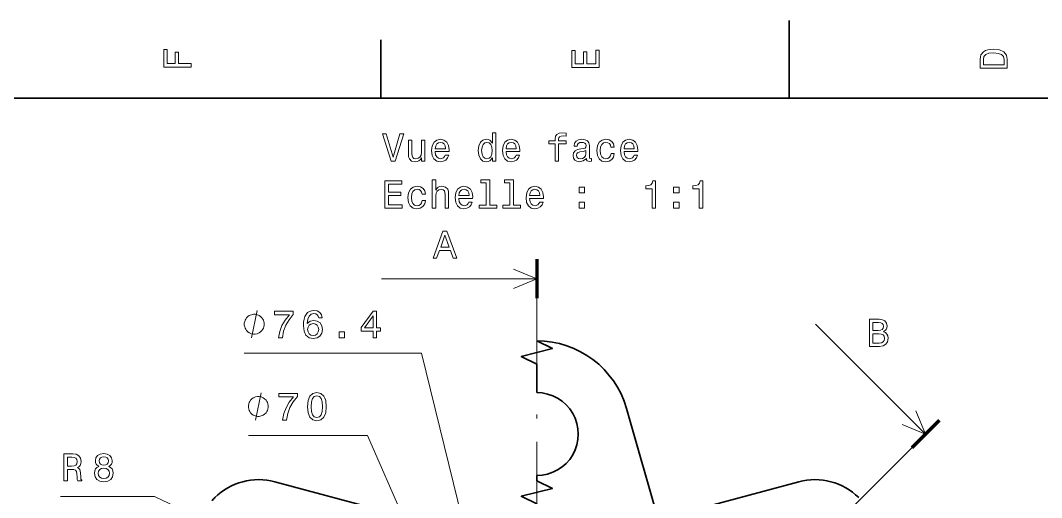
# Model space of a CAD drawing. Extents: x 0 to 420, y 0 to 297.
# Drawn here: x 111.1 to 242.5, y 235.6 to 297 of the extents above; entities that cross this region are included whole.
import ezdxf

# ---------------------------------------------------------------- set-up
doc = ezdxf.new("R2010")
doc.units = 0
doc.linetypes.add('DASHDOT', pattern=[18.5, 12, -3, 0.5, -3])

msp = doc.modelspace()

# ---------------------------------------------------------------- linework, layer by layer
at = {"color": 7, "lineweight": 35, "ltscale": 0.25}
msp.add_line((210, 287), (210, 297), dxfattribs=at)
at = {"color": 7, "lineweight": 35, "ltscale": 0.1875}
msp.add_line((157.5, 287), (157.5, 294.5), dxfattribs=at)
at = {"color": 7, "lineweight": 35}
for p, q in [((410, 287), (10, 287)), ((194.820206, 227.080963), (189.093933, 247.050842)), ((177.558792, 193.743195), (227.558792, 243.743195)), ((166.945038, 231.419022), (143.853317, 237.60643))]:
    msp.add_line(p, q, dxfattribs=at)
at = {"color": 7, "lineweight": 100, "ltscale": 0.125}
for p, q in [((177.558792, 266.243195), (177.558792, 261.243195)), ((229.326569, 245.510956), (225.791016, 241.975433))]:
    msp.add_line(p, q, dxfattribs=at)
at = {"color": 7, "lineweight": 13}
for p, q in [((177.558792, 263.743195), (157.558792, 263.743195)), ((162.742172, 254.139236), (139.931412, 254.139236)), ((162.742172, 254.139236), (186.660309, 156.643295)), ((155.788208, 243.552719), (191.57605, 161.672699))]:
    msp.add_line(p, q, dxfattribs=at)
at = {"color": 7, "linetype": 'DASHDOT', "lineweight": 13}
for p, q in [((177.558792, 261.243195), (177.558792, 126.243195)), ((225.791016, 241.975433), (129.326569, 145.510956))]:
    msp.add_line(p, q, dxfattribs=at)
at = {"color": 7, "lineweight": 13, "ltscale": 0.5}
msp.add_line((227.558792, 243.743195), (213.416656, 257.885315), dxfattribs=at)
at = {"color": 7, "lineweight": 13, "ltscale": 0.383468}
msp.add_line((155.788208, 243.552719), (140.449493, 243.552719), dxfattribs=at)
at = {"color": 7, "lineweight": 35, "ltscale": 0.467777}
msp.add_line((211.264267, 237.60643), (193.190735, 232.763641), dxfattribs=at)
at = {"color": 7, "lineweight": 13, "ltscale": 0.301801}
msp.add_line((128.378189, 235.700562), (116.306145, 235.700562), dxfattribs=at)
at = {"color": 7, "lineweight": 13, "ltscale": 0.36088}
msp.add_line((141.422958, 229.519226), (128.378189, 235.700562), dxfattribs=at)
at = {"color": 7, "lineweight": 13}
for points in [[(133.083206, 290.966156), (133.083206, 291.43515), (131.474411, 291.43515), (131.474411, 292.907776), (131.055832, 292.907776), (131.055832, 291.43515), (130.006836, 291.43515), (130.006836, 293.245697), (129.583206, 293.245697), (129.583206, 290.966156)], [(185.583206, 290.940918), (185.583206, 293.159943), (185.159576, 293.159943), (185.159576, 291.404907), (183.974411, 291.404907), (183.974411, 292.968292), (183.555832, 292.968292), (183.555832, 291.404907), (182.506836, 291.404907), (182.506836, 293.119598), (182.083206, 293.119598), (182.083206, 290.940918)], [(234.583206, 291.994965), (234.583206, 290.829987), (238.083206, 290.829987), (238.083206, 291.994965), (237.97226, 292.544678), (237.634354, 292.953186), (237.084641, 293.205353), (236.333206, 293.296112), (235.566635, 293.215424), (235.264038, 293.114563), (235.021973, 292.973358), (234.694153, 292.56485), (234.613464, 292.297546)], [(235.001801, 291.959656), (235.077438, 292.342957), (235.309433, 292.605194), (235.722977, 292.761536), (236.333206, 292.811951), (236.923264, 292.7565), (237.336807, 292.600159), (237.583923, 292.332855), (237.664612, 291.959656), (237.664612, 291.299011), (235.001801, 291.299011)], [(171.841217, 279.305145), (171.841217, 278.886566), (172.285019, 278.886566), (172.285019, 282.507599), (171.846252, 282.507599), (171.846252, 281.181244), (171.508362, 281.564514), (171.30159, 281.655304), (171.06456, 281.690613), (170.63588, 281.589722), (170.303024, 281.307312), (170.086166, 280.853424), (170.010529, 280.243195), (170.086166, 279.632965), (170.303024, 279.174042), (170.63588, 278.886566), (171.06456, 278.790741), (171.30159, 278.82605), (171.513397, 278.91684)], [(179.900299, 281.125763), (179.900299, 278.886566), (180.344101, 278.886566), (180.344101, 281.125763), (181.352737, 281.125763), (181.352737, 281.503998), (180.344101, 281.503998), (180.344101, 281.670441), (180.379395, 281.872162), (180.495392, 282.008331), (180.692078, 282.08902), (180.974503, 282.119263), (181.352737, 282.099091), (181.352737, 282.482391), (180.873627, 282.507599), (180.439911, 282.462219), (180.137329, 282.32605), (179.955765, 282.08902), (179.900299, 281.751129), (179.900299, 281.503998), (179.088333, 281.503998), (179.088333, 281.125763)], [(159.95433, 282.391602), (159.076797, 279.411072), (158.174072, 282.391602), (157.694962, 282.391602), (158.824646, 278.886566), (159.328964, 278.886566), (160.433426, 282.391602)], [(163.156769, 281.594788), (162.712967, 281.594788), (162.712967, 280.031372), (162.662537, 279.668274), (162.516281, 279.406006), (162.289337, 279.244629), (161.991791, 279.194214), (161.754761, 279.234558), (161.603455, 279.355591), (161.517731, 279.562347), (161.497559, 279.854858), (161.497559, 281.594788), (161.053741, 281.594788), (161.053741, 279.814514), (161.068878, 279.456451), (161.164703, 279.158905), (161.457214, 278.886566), (161.926224, 278.790741), (162.178391, 278.82605), (162.395248, 278.91684), (162.581848, 279.073151), (162.733139, 279.30011), (162.733139, 278.886566), (163.156769, 278.886566)], [(164.493225, 280.112061), (166.268448, 280.112061), (166.273483, 280.318848), (166.192795, 280.898804), (165.970901, 281.33252), (165.617874, 281.594788), (165.148849, 281.690613), (164.689911, 281.589722), (164.336884, 281.307312), (164.10994, 280.848389), (164.029251, 280.243195), (164.104904, 279.622864), (164.331848, 279.168976), (164.679825, 278.886566), (165.133728, 278.790741), (165.5271, 278.856293), (165.849854, 279.027771), (166.086884, 279.30011), (166.223053, 279.663208), (165.784302, 279.663208), (165.693512, 279.461487), (165.562393, 279.310211), (165.189194, 279.189148), (164.901733, 279.244629), (164.684875, 279.421143), (164.543655, 279.708618), (164.493225, 280.096954)], [(164.493225, 280.48526), (164.548706, 280.833252), (164.684875, 281.090454), (164.891647, 281.246796), (165.163986, 281.302277), (165.431274, 281.246796), (165.638046, 281.090454), (165.76413, 280.833252), (165.809509, 280.48526)], [(171.140198, 281.292175), (171.432709, 281.221588), (171.654617, 281.024902), (171.785736, 280.697083), (171.836166, 280.243195), (171.785736, 279.784271), (171.654617, 279.456451), (171.432709, 279.25473), (171.140198, 279.189148), (170.862823, 279.25473), (170.651016, 279.456451), (170.509796, 279.789307), (170.464417, 280.243195), (170.509796, 280.692047), (170.651016, 281.019836), (170.862823, 281.221588)], [(173.601303, 280.112061), (175.376511, 280.112061), (175.381561, 280.318848), (175.300873, 280.898804), (175.078964, 281.33252), (174.725937, 281.594788), (174.256927, 281.690613), (173.797989, 281.589722), (173.444962, 281.307312), (173.218018, 280.848389), (173.137329, 280.243195), (173.212967, 279.622864), (173.439911, 279.168976), (173.787903, 278.886566), (174.241791, 278.790741), (174.635162, 278.856293), (174.957932, 279.027771), (175.194962, 279.30011), (175.331131, 279.663208), (174.892365, 279.663208), (174.80159, 279.461487), (174.670471, 279.310211), (174.297272, 279.189148), (174.009796, 279.244629), (173.792938, 279.421143), (173.651733, 279.708618), (173.601303, 280.096954)], [(173.601303, 280.48526), (173.656769, 280.833252), (173.792938, 281.090454), (173.99971, 281.246796), (174.272049, 281.302277), (174.539337, 281.246796), (174.746109, 281.090454), (174.872192, 280.833252), (174.917587, 280.48526)], [(183.929825, 279.239594), (183.929825, 279.224457), (183.955048, 279.052979), (184.030701, 278.931946), (184.348419, 278.836121), (184.595535, 278.876465), (184.595535, 279.219421), (184.489624, 279.204285), (184.348419, 279.269836), (184.323196, 279.471588), (184.323196, 280.873596), (184.26268, 281.231659), (184.086166, 281.483826), (183.778534, 281.635132), (183.344818, 281.690613), (182.921188, 281.630096), (182.608505, 281.458618), (182.411819, 281.191315), (182.346252, 280.838287), (182.346252, 280.808044), (182.744675, 280.808044), (182.779968, 281.019836), (182.89093, 281.171143), (183.072479, 281.261932), (183.329681, 281.297241), (183.576813, 281.272003), (183.753311, 281.19635), (183.859222, 281.065247), (183.894531, 280.883698), (183.874359, 280.671875), (183.793671, 280.565948), (183.591934, 280.515533), (183.213684, 280.475189), (182.779968, 280.384399), (182.472336, 280.223022), (182.290787, 279.970856), (182.235306, 279.597656), (182.285736, 279.264801), (182.442078, 279.0177), (182.694244, 278.861359), (183.042221, 278.805878), (183.511246, 278.911774)], [(187.081848, 280.697083), (187.520599, 280.697083), (187.429825, 281.100555), (187.212967, 281.418274), (186.875076, 281.61496), (186.43631, 281.690613), (185.952164, 281.589722), (185.584015, 281.307312), (185.35202, 280.848389), (185.271332, 280.233093), (185.346985, 279.622864), (185.573914, 279.168976), (185.931992, 278.886566), (186.421188, 278.790741), (186.854904, 278.866394), (187.192795, 279.078217), (187.424789, 279.411072), (187.52565, 279.854858), (187.10202, 279.854858), (187.026367, 279.572449), (186.885162, 279.360626), (186.683426, 279.229492), (186.43631, 279.189148), (186.128677, 279.25473), (185.906769, 279.456451), (185.770599, 279.784271), (185.72522, 280.24823), (185.770599, 280.702118), (185.911819, 281.029938), (186.138763, 281.231659), (186.43631, 281.302277), (186.698563, 281.256897), (186.895248, 281.1409), (187.026367, 280.949249)], [(188.781418, 280.112061), (190.556625, 280.112061), (190.561676, 280.318848), (190.480988, 280.898804), (190.259079, 281.33252), (189.906052, 281.594788), (189.437027, 281.690613), (188.978104, 281.589722), (188.625076, 281.307312), (188.398132, 280.848389), (188.317444, 280.243195), (188.393082, 279.622864), (188.620026, 279.168976), (188.968018, 278.886566), (189.421906, 278.790741), (189.815277, 278.856293), (190.138046, 279.027771), (190.375076, 279.30011), (190.511246, 279.663208), (190.072479, 279.663208), (189.981705, 279.461487), (189.850586, 279.310211), (189.477386, 279.189148), (189.189911, 279.244629), (188.973053, 279.421143), (188.831848, 279.708618), (188.781418, 280.096954)], [(188.781418, 280.48526), (188.836884, 280.833252), (188.973053, 281.090454), (189.179825, 281.246796), (189.452164, 281.302277), (189.719452, 281.246796), (189.926224, 281.090454), (190.052307, 280.833252), (190.097687, 280.48526)], [(183.879395, 279.834686), (183.818878, 279.572449), (183.657501, 279.370728), (183.415421, 279.239594), (183.117874, 279.194214), (182.926224, 279.219421), (182.790054, 279.30011), (182.70433, 279.441315), (182.679108, 279.638), (182.69928, 279.814514), (182.779968, 279.940613), (183.102737, 280.081818), (183.511246, 280.142334), (183.879395, 280.263367)], [(158.017731, 272.839722), (160.23674, 272.839722), (160.23674, 273.263367), (158.481705, 273.263367), (158.481705, 274.448517), (160.045105, 274.448517), (160.045105, 274.867096), (158.481705, 274.867096), (158.481705, 275.916077), (160.196396, 275.916077), (160.196396, 276.339722), (158.017731, 276.339722)], [(164.104904, 272.839722), (164.548706, 272.839722), (164.548706, 274.403137), (164.594101, 274.7612), (164.740341, 275.023438), (164.9673, 275.184814), (165.269882, 275.245331), (165.511963, 275.194916), (165.663254, 275.058746), (165.738907, 274.831787), (165.76413, 274.529205), (165.76413, 272.839722), (166.207932, 272.839722), (166.207932, 274.619995), (166.187759, 274.978058), (166.09697, 275.275604), (165.799423, 275.547943), (165.335449, 275.643768), (165.083282, 275.608459), (164.866425, 275.512634), (164.684875, 275.361328), (164.548706, 275.154572), (164.548706, 276.460754), (164.104904, 276.460754)], [(171.059509, 276.087555), (171.059509, 273.212921), (170.146683, 273.212921), (170.146683, 272.839722), (172.411102, 272.839722), (172.411102, 273.212921), (171.503311, 273.212921), (171.503311, 276.460754), (170.363541, 276.460754), (170.363541, 276.087555)], [(174.095535, 276.087555), (174.095535, 273.212921), (173.182709, 273.212921), (173.182709, 272.839722), (175.447113, 272.839722), (175.447113, 273.212921), (174.539337, 273.212921), (174.539337, 276.460754), (173.399567, 276.460754), (173.399567, 276.087555)], [(192.382278, 272.839722), (192.841217, 272.839722), (192.841217, 276.364929), (192.498276, 276.364929), (192.407501, 276.057312), (192.225937, 275.850525), (191.948563, 275.729492), (191.565277, 275.689148), (191.565277, 275.331085), (192.382278, 275.331085)], [(198.454315, 272.839722), (198.913254, 272.839722), (198.913254, 276.364929), (198.570313, 276.364929), (198.479538, 276.057312), (198.297974, 275.850525), (198.020599, 275.729492), (197.637314, 275.689148), (197.637314, 275.331085), (198.454315, 275.331085)], [(162.793655, 274.650238), (163.232422, 274.650238), (163.141647, 275.053711), (162.924789, 275.371429), (162.586884, 275.568115), (162.148132, 275.643768), (161.663986, 275.542877), (161.295822, 275.260468), (161.063843, 274.801544), (160.983139, 274.186249), (161.058792, 273.576019), (161.285736, 273.122131), (161.643799, 272.839722), (162.132996, 272.743896), (162.566711, 272.81955), (162.904617, 273.031372), (163.136597, 273.364227), (163.237473, 273.808014), (162.813843, 273.808014), (162.73819, 273.525604), (162.59697, 273.313782), (162.395248, 273.182648), (162.148132, 273.142303), (161.8405, 273.207886), (161.618591, 273.409607), (161.482422, 273.737427), (161.437027, 274.201385), (161.482422, 274.655273), (161.623627, 274.983093), (161.850586, 275.184814), (162.148132, 275.255432), (162.41037, 275.210052), (162.607056, 275.094055), (162.73819, 274.902405)], [(167.529251, 274.065216), (169.304474, 274.065216), (169.309509, 274.272003), (169.228821, 274.851959), (169.006912, 275.285675), (168.6539, 275.547943), (168.184875, 275.643768), (167.725937, 275.542877), (167.37291, 275.260468), (167.145966, 274.801544), (167.065277, 274.19635), (167.14093, 273.576019), (167.367874, 273.122131), (167.715851, 272.839722), (168.169739, 272.743896), (168.56311, 272.809448), (168.88588, 272.980927), (169.12291, 273.253265), (169.259079, 273.616364), (168.820313, 273.616364), (168.729538, 273.414642), (168.598419, 273.263367), (168.22522, 273.142303), (167.937759, 273.197784), (167.720901, 273.374298), (167.579681, 273.661774), (167.529251, 274.05011)], [(167.529251, 274.438416), (167.584732, 274.786407), (167.720901, 275.04361), (167.927673, 275.199951), (168.199997, 275.255432), (168.4673, 275.199951), (168.674072, 275.04361), (168.80014, 274.786407), (168.845535, 274.438416)], [(176.637329, 274.065216), (178.412537, 274.065216), (178.417587, 274.272003), (178.336884, 274.851959), (178.11499, 275.285675), (177.761963, 275.547943), (177.292938, 275.643768), (176.834015, 275.542877), (176.480988, 275.260468), (176.254044, 274.801544), (176.17334, 274.19635), (176.248993, 273.576019), (176.475937, 273.122131), (176.823929, 272.839722), (177.277817, 272.743896), (177.671188, 272.809448), (177.993958, 272.980927), (178.230988, 273.253265), (178.367157, 273.616364), (177.928391, 273.616364), (177.837616, 273.414642), (177.706482, 273.263367), (177.333282, 273.142303), (177.045822, 273.197784), (176.828964, 273.374298), (176.687759, 273.661774), (176.637329, 274.05011)], [(176.637329, 274.438416), (176.692795, 274.786407), (176.828964, 275.04361), (177.035736, 275.199951), (177.308075, 275.255432), (177.575363, 275.199951), (177.782135, 275.04361), (177.908218, 274.786407), (177.953613, 274.438416)], [(183.016998, 274.796509), (183.712967, 274.796509), (183.712967, 275.547943), (183.016998, 275.547943)], [(195.161102, 274.796509), (195.857056, 274.796509), (195.857056, 275.547943), (195.161102, 275.547943)], [(183.016998, 272.839722), (183.712967, 272.839722), (183.712967, 273.591156), (183.016998, 273.591156)], [(195.161102, 272.839722), (195.857056, 272.839722), (195.857056, 273.591156), (195.161102, 273.591156)], [(164.210449, 266.368195), (164.674438, 266.368195), (165.042587, 267.397003), (166.43956, 267.397003), (166.807724, 266.368195), (167.281784, 266.368195), (166.000809, 269.87323), (165.486389, 269.87323)], [(165.203979, 267.825684), (165.743591, 269.368927), (166.283218, 267.825684)], [(142.498077, 257.889221), (142.498077, 258.00592), (142.439743, 258.239227), (142.381409, 258.414246), (142.323074, 258.530914), (142.206406, 258.705902), (142.031403, 258.88092), (141.856415, 258.997559), (141.739746, 259.055908), (141.564743, 259.114227), (141.331421, 259.172577), (141.214752, 259.172577), (141.098083, 259.172577), (140.864746, 259.114227), (140.689743, 259.055908), (140.573074, 258.997559), (140.398071, 258.88092), (140.223083, 258.705902), (140.106415, 258.530914), (140.04808, 258.414246), (139.989746, 258.239227), (139.931412, 258.00592), (139.931412, 257.889221), (139.931412, 257.772583), (139.989746, 257.539246), (140.04808, 257.364227), (140.106415, 257.247559), (140.223083, 257.072571), (140.398071, 256.897583), (140.573074, 256.780914), (140.689743, 256.722565), (140.864746, 256.664246), (141.098083, 256.605896), (141.214752, 256.605896), (141.331406, 256.605896), (141.564743, 256.664246), (141.739746, 256.722565), (141.856415, 256.780914), (142.031403, 256.897583), (142.206406, 257.072571), (142.323074, 257.247559), (142.381409, 257.364227), (142.439743, 257.539246), (142.498077, 257.772583)], [(144.315079, 256.139221), (144.824448, 256.139221), (144.990875, 256.971375), (145.283386, 257.748016), (145.69693, 258.469208), (146.236542, 259.144989), (146.236542, 259.563599), (143.835968, 259.563599), (143.835968, 259.104645), (145.752396, 259.104645), (145.197647, 258.423828), (144.779053, 257.712708), (144.486542, 256.956238)], [(149.962494, 258.696167), (149.866669, 259.104645), (149.64476, 259.407257), (149.301819, 259.598877), (148.858017, 259.664459), (148.560471, 259.62915), (148.303268, 259.533325), (148.076324, 259.376984), (147.884674, 259.15509), (147.733383, 258.877716), (147.622437, 258.539795), (147.551819, 258.141388), (147.531647, 257.692566), (147.612335, 256.97641), (147.859467, 256.45697), (148.257874, 256.144287), (148.802551, 256.038361), (149.291733, 256.12915), (149.664932, 256.36618), (149.907013, 256.73938), (149.992752, 257.21344), (149.907013, 257.692566), (149.675018, 258.060699), (149.316956, 258.292694), (148.873154, 258.373383), (148.394043, 258.272522), (148.03598, 257.985046), (148.111618, 258.539795), (148.27301, 258.938232), (148.520126, 259.175262), (148.863068, 259.255951), (149.115219, 259.215607), (149.30687, 259.10968), (149.432953, 258.933167), (149.498505, 258.696167)], [(156.501541, 256.139221), (156.955429, 256.139221), (156.955429, 257.006683), (157.454712, 257.006683), (157.454712, 257.410126), (156.955429, 257.410126), (156.955429, 259.563599), (156.49649, 259.563599), (154.963348, 257.45047), (154.963348, 257.006683), (156.501541, 257.006683)], [(155.386978, 257.410126), (156.501541, 258.978577), (156.501541, 257.410126)], [(149.503555, 257.208405), (149.448074, 256.890686), (149.30687, 256.64859), (149.079926, 256.487213), (148.797501, 256.436798), (148.499954, 256.487213), (148.27301, 256.643555), (148.126755, 256.88562), (148.08136, 257.203369), (148.13179, 257.516052), (148.27301, 257.753052), (148.50499, 257.904358), (148.817673, 257.959839), (149.090012, 257.904358), (149.30687, 257.758118), (149.448074, 257.521088)], [(222.135376, 256.918549), (222.488388, 257.21106), (222.579178, 257.407745), (222.609436, 257.649811), (222.543869, 258.028076), (222.347183, 258.300385), (222.029465, 258.466827), (221.585663, 258.527344), (220.339981, 258.527344), (220.339981, 255.027344), (221.656265, 255.027344), (222.125275, 255.097946), (222.473267, 255.304718), (222.690125, 255.632538), (222.765778, 256.076324), (222.720383, 256.373871), (222.59935, 256.621002), (222.402664, 256.802551)], [(221.489838, 257.07489), (220.803955, 257.07489), (220.803955, 258.108765), (221.530182, 258.108765), (221.802521, 258.078491), (221.994156, 257.987732), (222.110153, 257.83139), (222.150497, 257.599396), (222.105103, 257.367401), (221.98407, 257.206024), (221.777298, 257.105164)], [(152.140152, 256.139221), (152.836121, 256.139221), (152.836121, 256.890686), (152.140152, 256.890686)], [(221.600784, 255.445938), (220.803955, 255.445938), (220.803955, 256.651276), (221.555405, 256.651276), (221.873123, 256.615967), (222.100067, 256.51004), (222.236237, 256.328491), (222.281616, 256.066254), (222.236237, 255.788864), (222.110153, 255.597229), (221.898331, 255.481232)], [(143.016159, 247.302719), (143.016159, 247.419388), (142.957825, 247.65271), (142.89949, 247.827728), (142.841156, 247.944382), (142.724487, 248.119385), (142.5495, 248.294388), (142.374496, 248.411057), (142.257828, 248.469391), (142.082825, 248.52771), (141.849487, 248.58606), (141.732819, 248.58606), (141.616165, 248.58606), (141.382828, 248.52771), (141.207825, 248.469391), (141.091156, 248.411057), (140.916168, 248.294388), (140.741165, 248.119385), (140.624496, 247.944382), (140.566162, 247.827728), (140.507828, 247.65271), (140.449493, 247.419388), (140.449493, 247.302719), (140.449493, 247.18605), (140.507828, 246.952728), (140.566162, 246.77771), (140.624496, 246.661057), (140.741165, 246.486053), (140.916168, 246.31105), (141.091156, 246.194382), (141.207825, 246.136047), (141.382828, 246.077728), (141.616165, 246.019379), (141.732819, 246.019379), (141.849487, 246.019379), (142.082825, 246.077728), (142.257828, 246.136047), (142.374496, 246.194382), (142.5495, 246.31105), (142.724487, 246.486053), (142.841156, 246.661057), (142.89949, 246.77771), (142.957825, 246.952728), (143.016159, 247.18605)], [(144.83316, 245.552719), (145.342529, 245.552719), (145.508957, 246.384857), (145.801468, 247.161514), (146.215012, 247.88269), (146.754639, 248.558487), (146.754639, 248.977066), (144.35405, 248.977066), (144.35405, 248.518143), (146.270477, 248.518143), (145.715729, 247.837311), (145.297134, 247.126205), (145.004639, 246.36972)], [(148.054779, 247.262375), (148.130432, 246.470581), (148.367462, 245.905746), (148.745697, 245.562805), (149.270187, 245.451859), (149.789642, 245.562805), (150.167892, 245.905746), (150.399872, 246.470581), (150.48056, 247.262375), (150.399872, 248.049118), (150.304062, 248.361801), (150.167892, 248.619003), (149.789642, 248.961945), (149.270187, 249.077942), (148.745697, 248.961945), (148.367462, 248.613953), (148.130432, 248.049118)], [(148.538925, 247.262375), (148.579269, 247.872604), (148.705353, 248.311371), (148.932297, 248.568573), (149.270187, 248.659348), (149.603043, 248.568573), (149.829987, 248.311371), (149.95607, 247.872604), (149.996414, 247.262375), (149.95607, 246.647095), (149.829987, 246.208344), (149.603043, 245.951141), (149.270187, 245.865402), (148.932297, 245.951141), (148.705353, 246.208344), (148.579269, 246.647095)], [(116.699509, 237.700562), (117.168533, 237.700562), (117.168533, 239.178223), (117.647644, 239.178223), (118.000664, 239.163101), (118.222565, 239.092499), (118.343605, 238.926071), (118.394035, 238.62851), (118.41925, 238.174622), (118.449509, 237.877075), (118.510033, 237.700562), (119.039566, 237.700562), (119.039566, 237.796387), (118.923576, 237.937592), (118.883232, 238.199844), (118.847931, 238.764679), (118.762192, 239.183273), (118.646194, 239.314392), (118.464645, 239.410217), (118.666367, 239.536301), (118.807587, 239.712814), (118.898361, 239.934708), (118.928619, 240.201996), (118.858017, 240.625641), (118.656281, 240.943359), (118.323433, 241.134995), (117.869537, 241.200562), (116.699509, 241.200562)], [(117.738419, 240.771881), (118.046051, 240.741623), (118.262909, 240.645813), (118.399078, 240.469299), (118.444473, 240.191925), (118.394035, 239.899414), (118.257874, 239.7229), (118.025879, 239.632111), (117.70816, 239.606903), (117.168533, 239.606903), (117.168533, 240.771881)], [(121.234818, 239.586731), (120.977615, 239.445526), (120.801102, 239.24884), (120.690147, 239.001709), (120.654846, 238.704163), (120.735535, 238.25531), (120.967522, 237.907333), (121.345764, 237.685425), (121.860176, 237.599701), (122.369537, 237.685425), (122.747787, 237.907333), (122.979767, 238.25531), (123.065506, 238.704163), (123.025162, 239.001709), (122.91925, 239.24884), (122.737701, 239.445526), (122.485535, 239.586731), (122.687263, 239.707764), (122.828476, 239.874191), (122.914207, 240.075928), (122.944473, 240.323044), (122.863777, 240.681107), (122.651962, 240.968567), (122.309021, 241.155182), (121.860176, 241.225769), (121.406281, 241.155182), (121.063339, 240.968567), (120.846481, 240.681107), (120.770836, 240.323044), (120.796051, 240.075928), (120.88179, 239.874191)], [(121.249939, 240.2827), (121.290291, 240.504593), (121.411331, 240.676071), (121.602966, 240.781982), (121.860176, 240.822327), (122.112335, 240.781982), (122.303978, 240.676071), (122.425018, 240.504593), (122.470406, 240.2827), (122.425018, 240.055756), (122.303978, 239.879242), (122.112335, 239.763245), (121.860176, 239.727936), (121.602966, 239.76828), (121.411331, 239.879242), (121.290291, 240.055756)], [(121.138992, 238.714249), (121.184387, 238.981537), (121.330635, 239.183273), (121.557587, 239.314392), (121.860176, 239.359787), (122.15773, 239.314392), (122.384674, 239.183273), (122.53093, 238.981537), (122.58136, 238.714249), (122.53093, 238.426788), (122.384674, 238.20993), (122.15773, 238.068726), (121.860176, 238.023331), (121.557587, 238.068726), (121.330635, 238.20993), (121.184387, 238.426788)]]:
    msp.add_lwpolyline(points, close=True, dxfattribs=at)
for points in [[(174.558792, 262.500549), (177.558792, 263.743195), (174.558792, 264.98584)], [(140.864746, 256.139221), (141.564743, 259.639221)], [(141.382828, 245.552719), (142.082825, 249.052719)], [(224.558792, 244.98584), (227.558792, 243.743195), (226.316147, 246.743195)]]:
    msp.add_lwpolyline(points, dxfattribs=at)
at = {"color": 7, "lineweight": 35}
for points in [[(177.558792, 249.078186), (177.558792, 252.743195), (175.558792, 253.743195), (179.558792, 254.743195), (177.558792, 255.743195)], [(177.558792, 218.743195), (177.558792, 234.743195), (175.558792, 235.743195), (179.558792, 236.743195), (177.558792, 237.743195), (177.558792, 238.408203)]]:
    msp.add_lwpolyline(points, dxfattribs=at)
for centre, radius, start, end in [((177.558792, 243.743195), 12, 16, 90.000003), ((177.558792, 243.743195), 5.335, 269.999997, 90.000003), ((141.782761, 229.879028), 8, 74.999999, 134.713324), ((213.334824, 229.879028), 8, 45.286671, 105), ((177.558792, 193.743195), 58.85, 134.713324, 135.286677)]:
    msp.add_arc(centre, radius, start, end, dxfattribs=at)

doc.saveas('drawing.dxf')
